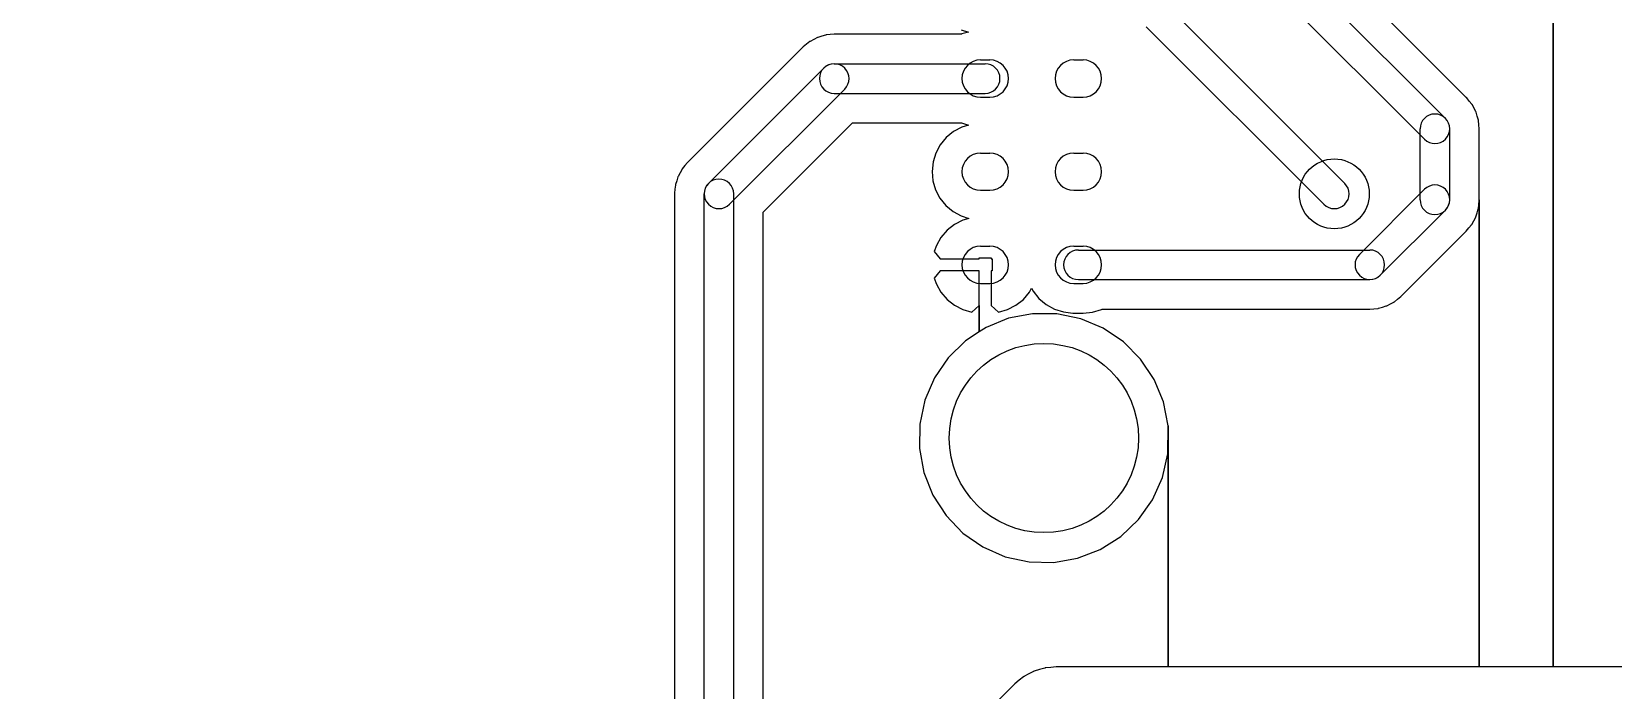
# Model space of a CAD drawing. Extents: x 10 to 213, y -213 to -15.
# Drawn here: x 50.02 to 83.97, y -85.97 to -71.83 of the extents above; entities that cross this region are included whole.
import ezdxf

# ---------------------------------------------------------------- set-up
doc = ezdxf.new("R2010")
doc.units = 0
doc.header["$MEASUREMENT"] = 0
doc.layers.add('BLACK', color=250, linetype='CONTINUOUS')

msp = doc.modelspace()

# ---------------------------------------------------------------- linework, layer by layer
at = {"layer": 'BLACK'}
for p, q in [((73.8845, -67.2125), (80.3615, -73.6895)), ((80.8105, -73.2405), (74.5121, -66.9421)), ((80.8105, -73.2405), (74.5121, -66.9421)), ((73.4355, -67.6615), (79.9125, -74.1385)), ((82.6717, -85.471), (82.6717, -68.5883)), ((82.6717, -68.5883), (82.6717, -85.471)), ((82.6717, -85.471), (82.6717, -68.5883)), ((82.6717, -68.5883), (82.6717, -85.471)), ((78.2025, -75.0865), (74.3925, -71.2765)), ((66.883, -71.9544), (66.8054, -71.9957)), ((66.883, -71.9544), (66.8054, -71.9957)), ((66.8878, -71.9529), (66.883, -71.9544)), ((66.8878, -71.9529), (66.883, -71.9544)), ((66.8923, -71.9506), (66.8878, -71.9529)), ((66.8923, -71.9506), (66.8878, -71.9529)), ((66.9767, -71.9261), (66.8923, -71.9506)), ((66.9767, -71.9261), (66.8923, -71.9506)), ((67.061, -71.9006), (66.9767, -71.9261)), ((67.061, -71.9006), (66.9767, -71.9261)), ((67.066, -71.9002), (67.061, -71.9006)), ((67.066, -71.9002), (67.061, -71.9006)), ((67.0708, -71.8988), (67.066, -71.9002)), ((67.0708, -71.8988), (67.066, -71.9002)), ((67.1584, -71.8911), (67.0708, -71.8988)), ((67.1584, -71.8911), (67.0708, -71.8988)), ((67.246, -71.8825), (67.1584, -71.8911)), ((67.246, -71.8825), (67.1584, -71.8911)), ((69.9768, -71.8825), (67.246, -71.8825)), ((69.9768, -71.8825), (67.246, -71.8825)), ((69.9718, -71.7863), (70.1265, -71.8354)), ((69.9718, -71.7863), (70.1265, -71.8354)), ((69.9851, -71.8781), (69.9768, -71.8825)), ((69.9851, -71.8781), (69.9768, -71.8825)), ((70.1265, -71.8354), (69.9851, -71.8781)), ((70.1265, -71.8354), (69.9851, -71.8781)), ((77.7535, -75.5355), (73.9435, -71.7255)), ((66.5725, -72.1615), (64.0965, -74.6375)), ((66.5725, -72.1615), (64.0965, -74.6375)), ((66.5747, -72.1593), (66.5725, -72.1615)), ((66.5747, -72.1593), (66.5725, -72.1615)), ((66.5748, -72.1591), (66.5747, -72.1593)), ((66.5748, -72.1591), (66.5747, -72.1593)), ((66.575, -72.159), (66.5748, -72.1591)), ((66.575, -72.159), (66.5748, -72.1591)), ((66.582, -72.1521), (66.575, -72.159)), ((66.582, -72.1521), (66.575, -72.159)), ((66.6508, -72.0972), (66.582, -72.1521)), ((66.6508, -72.0972), (66.582, -72.1521)), ((66.7189, -72.0416), (66.6508, -72.0972)), ((66.7189, -72.0416), (66.6508, -72.0972)), ((66.7233, -72.0393), (66.7189, -72.0416)), ((66.7233, -72.0393), (66.7189, -72.0416)), ((66.7272, -72.0362), (66.7233, -72.0393)), ((66.7272, -72.0362), (66.7233, -72.0393)), ((66.8054, -71.9957), (66.7272, -72.0362)), ((66.8054, -71.9957), (66.7272, -72.0362)), ((67.0215, -72.6105), (64.5455, -75.0865)), ((67.246, -72.5175), (70.485, -72.5175)), ((70.385, -72.435), (70.585, -72.435)), ((72.385, -72.435), (72.585, -72.435)), ((67.4705, -73.0595), (64.9945, -75.5355)), ((67.246, -73.1525), (70.485, -73.1525)), ((70.385, -73.235), (70.585, -73.235)), ((72.385, -73.235), (72.585, -73.235)), ((80.8127, -73.2427), (80.8105, -73.2405)), ((80.8127, -73.2427), (80.8105, -73.2405)), ((80.8129, -73.2428), (80.8127, -73.2427)), ((80.8129, -73.2428), (80.8127, -73.2427)), ((80.813, -73.243), (80.8129, -73.2428)), ((80.813, -73.243), (80.8129, -73.2428)), ((80.8199, -73.25), (80.813, -73.243)), ((80.8199, -73.25), (80.813, -73.243)), ((80.8748, -73.3188), (80.8199, -73.25)), ((80.8748, -73.3188), (80.8199, -73.25)), ((80.9304, -73.3869), (80.8748, -73.3188)), ((80.9304, -73.3869), (80.8748, -73.3188)), ((80.9327, -73.3913), (80.9304, -73.3869)), ((80.9327, -73.3913), (80.9304, -73.3869)), ((80.9358, -73.3952), (80.9327, -73.3913)), ((80.9358, -73.3952), (80.9327, -73.3913)), ((80.9763, -73.4734), (80.9358, -73.3952)), ((80.9763, -73.4734), (80.9358, -73.3952)), ((81.0176, -73.551), (80.9763, -73.4734)), ((81.0176, -73.551), (80.9763, -73.4734)), ((81.0191, -73.5558), (81.0176, -73.551)), ((81.0191, -73.5558), (81.0176, -73.551)), ((81.0214, -73.5603), (81.0191, -73.5558)), ((81.0214, -73.5603), (81.0191, -73.5558)), ((81.0459, -73.6448), (81.0214, -73.5603)), ((81.0459, -73.6448), (81.0214, -73.5603)), ((81.0714, -73.729), (81.0459, -73.6448)), ((81.0714, -73.729), (81.0459, -73.6448)), ((65.7225, -75.7055), (67.6405, -73.7875)), ((65.7225, -75.7055), (67.6405, -73.7875)), ((67.6405, -73.7875), (69.9755, -73.7875)), ((67.6405, -73.7875), (69.9755, -73.7875)), ((69.8067, -73.9729), (69.6502, -74.1006)), ((69.8067, -73.9729), (69.6502, -74.1006)), ((69.9851, -73.8781), (69.8067, -73.9729)), ((69.9851, -73.8781), (69.8067, -73.9729)), ((69.9755, -73.7875), (70.1265, -73.8354)), ((69.9755, -73.7875), (70.1265, -73.8354)), ((70.1265, -73.8354), (69.9851, -73.8781)), ((70.1265, -73.8354), (69.9851, -73.8781)), ((79.8195, -75.438), (79.8195, -73.914)), ((80.4545, -75.438), (80.4545, -73.914)), ((81.0718, -73.734), (81.0714, -73.729)), ((81.0718, -73.734), (81.0714, -73.729)), ((81.0732, -73.7388), (81.0718, -73.734)), ((81.0732, -73.7388), (81.0718, -73.734)), ((81.0809, -73.8264), (81.0732, -73.7388)), ((81.0809, -73.8264), (81.0732, -73.7388)), ((81.0895, -73.914), (81.0809, -73.8264)), ((81.0895, -73.914), (81.0809, -73.8264)), ((81.0895, -75.438), (81.0895, -73.914)), ((81.0895, -75.438), (81.0895, -73.914)), ((69.5215, -74.2562), (69.4254, -74.4339)), ((69.5215, -74.2562), (69.4254, -74.4339)), ((69.6502, -74.1006), (69.5215, -74.2562)), ((69.6502, -74.1006), (69.5215, -74.2562)), ((64.0965, -74.6375), (64.0406, -74.7055)), ((64.0965, -74.6375), (64.0406, -74.7055)), ((69.3656, -74.6269), (69.3445, -74.8278)), ((69.3656, -74.6269), (69.3445, -74.8278)), ((69.4254, -74.4339), (69.3656, -74.6269)), ((69.4254, -74.4339), (69.3656, -74.6269)), ((70.385, -74.435), (70.585, -74.435)), ((72.385, -74.435), (72.585, -74.435)), ((63.8906, -74.945), (63.8649, -75.0291)), ((63.8906, -74.945), (63.8649, -75.0291)), ((63.893, -74.9405), (63.8906, -74.945)), ((63.893, -74.9405), (63.8906, -74.945)), ((63.8945, -74.9358), (63.893, -74.9405)), ((63.8945, -74.9358), (63.893, -74.9405)), ((63.9369, -74.8587), (63.8945, -74.9358)), ((63.9369, -74.8587), (63.8945, -74.9358)), ((63.9785, -74.7811), (63.9369, -74.8587)), ((63.9785, -74.7811), (63.9369, -74.8587)), ((63.9817, -74.7773), (63.9785, -74.7811)), ((63.9817, -74.7773), (63.9785, -74.7811)), ((63.9841, -74.7729), (63.9817, -74.7773)), ((63.9841, -74.7729), (63.9817, -74.7773)), ((64.0406, -74.7055), (63.9841, -74.7729)), ((64.0406, -74.7055), (63.9841, -74.7729)), ((69.3445, -74.8278), (69.3628, -75.0289)), ((69.3445, -74.8278), (69.3628, -75.0289)), ((63.8176, -75.2977), (63.8175, -75.3075)), ((63.8176, -75.2977), (63.8175, -75.3075)), ((63.8175, -75.3075), (63.8175, -75.3077)), ((63.8175, -75.3075), (63.8175, -75.3077)), ((63.8175, -75.3077), (63.8175, -75.3078)), ((63.8175, -75.3077), (63.8175, -75.3078)), ((63.8175, -75.3078), (63.8175, -75.311)), ((63.8175, -75.3078), (63.8175, -75.311)), ((63.8175, -75.311), (63.8175, -87.3862)), ((63.8175, -75.311), (63.8175, -87.3862)), ((63.8274, -75.2102), (63.8176, -75.2977)), ((63.8274, -75.2102), (63.8176, -75.2977)), ((63.8363, -75.1227), (63.8274, -75.2102)), ((63.8363, -75.1227), (63.8274, -75.2102)), ((63.8378, -75.1179), (63.8363, -75.1227)), ((63.8378, -75.1179), (63.8363, -75.1227)), ((63.8383, -75.113), (63.8378, -75.1179)), ((63.8383, -75.113), (63.8378, -75.1179)), ((63.8649, -75.0291), (63.8383, -75.113)), ((63.8649, -75.0291), (63.8383, -75.113)), ((64.4525, -88.392), (64.4525, -75.311)), ((65.0875, -88.392), (65.0875, -75.311)), ((69.3628, -75.0289), (69.4199, -75.2227)), ((69.3628, -75.0289), (69.4199, -75.2227)), ((69.4199, -75.2227), (69.5135, -75.4017)), ((69.4199, -75.2227), (69.5135, -75.4017)), ((70.385, -75.235), (70.585, -75.235)), ((72.385, -75.235), (72.585, -75.235)), ((79.9125, -75.2135), (78.5155, -76.6105)), ((69.5135, -75.4017), (69.64, -75.5592)), ((69.5135, -75.4017), (69.64, -75.5592)), ((69.64, -75.5592), (69.7948, -75.689)), ((69.64, -75.5592), (69.7948, -75.689)), ((69.7948, -75.689), (69.9718, -75.7863)), ((69.7948, -75.689), (69.9718, -75.7863)), ((80.3615, -75.6625), (78.9645, -77.0595)), ((81.0421, -75.7199), (81.0687, -75.636)), ((81.0421, -75.7199), (81.0687, -75.636)), ((81.0687, -75.636), (81.0692, -75.6311)), ((81.0687, -75.636), (81.0692, -75.6311)), ((81.0692, -75.6311), (81.0707, -75.6263)), ((81.0692, -75.6311), (81.0707, -75.6263)), ((81.0707, -75.6263), (81.0796, -75.5388)), ((81.0707, -75.6263), (81.0796, -75.5388)), ((81.0796, -75.5388), (81.0894, -75.4513)), ((81.0796, -75.5388), (81.0894, -75.4513)), ((81.0894, -75.4513), (81.0895, -75.4415)), ((81.0894, -75.4513), (81.0895, -75.4415)), ((81.0895, -85.471), (81.0895, -75.438)), ((81.0895, -75.4412), (81.0895, -75.438)), ((81.0895, -75.438), (81.0895, -85.471)), ((81.0895, -85.471), (81.0895, -75.438)), ((81.0895, -75.4412), (81.0895, -75.438)), ((81.0895, -75.438), (81.0895, -85.471)), ((81.0895, -75.4413), (81.0895, -75.4412)), ((81.0895, -75.4413), (81.0895, -75.4412)), ((81.0895, -75.4415), (81.0895, -75.4413)), ((81.0895, -75.4415), (81.0895, -75.4413)), ((65.7225, -87.3855), (65.7225, -75.7055)), ((65.7225, -87.3855), (65.7225, -75.7055)), ((69.8236, -75.9671), (69.6657, -76.0926)), ((69.8236, -75.9671), (69.6657, -76.0926)), ((70.0028, -75.8745), (69.8236, -75.9671)), ((70.0028, -75.8745), (69.8236, -75.9671)), ((69.9718, -75.7863), (70.1322, -75.8372)), ((69.9718, -75.7863), (70.1322, -75.8372)), ((70.1322, -75.8372), (70.0028, -75.8745)), ((70.1322, -75.8372), (70.0028, -75.8745)), ((80.8664, -76.0435), (80.9229, -75.9761)), ((80.8664, -76.0435), (80.9229, -75.9761)), ((80.9229, -75.9761), (80.9253, -75.9717)), ((80.9229, -75.9761), (80.9253, -75.9717)), ((80.9253, -75.9717), (80.9285, -75.9679)), ((80.9253, -75.9717), (80.9285, -75.9679)), ((80.9285, -75.9679), (80.9701, -75.8903)), ((80.9285, -75.9679), (80.9701, -75.8903)), ((80.9701, -75.8903), (81.0125, -75.8132)), ((80.9701, -75.8903), (81.0125, -75.8132)), ((81.0125, -75.8132), (81.014, -75.8085)), ((81.0125, -75.8132), (81.014, -75.8085)), ((81.014, -75.8085), (81.0164, -75.804)), ((81.014, -75.8085), (81.0164, -75.804)), ((81.0164, -75.804), (81.0421, -75.7199)), ((81.0164, -75.804), (81.0421, -75.7199)), ((69.5352, -76.2465), (69.4371, -76.4228)), ((69.5352, -76.2465), (69.4371, -76.4228)), ((69.6657, -76.0926), (69.5352, -76.2465)), ((69.6657, -76.0926), (69.5352, -76.2465)), ((79.4135, -77.5085), (80.8105, -76.1115)), ((79.4135, -77.5085), (80.8105, -76.1115)), ((80.8105, -76.1115), (80.8664, -76.0435)), ((80.8105, -76.1115), (80.8664, -76.0435)), ((69.4371, -76.4228), (69.3903, -76.5489)), ((69.4371, -76.4228), (69.3903, -76.5489)), ((69.3903, -76.5489), (69.518, -76.708)), ((69.3903, -76.5489), (69.518, -76.708)), ((69.518, -76.708), (70.358, -76.708)), ((69.518, -76.708), (70.358, -76.708)), ((70.358, -76.708), (70.358, -76.688)), ((70.358, -76.688), (70.612, -76.688)), ((70.358, -76.708), (70.358, -76.688)), ((70.358, -76.688), (70.612, -76.688)), ((70.385, -76.435), (70.585, -76.435)), ((70.612, -76.688), (70.612, -76.708)), ((70.612, -76.688), (70.612, -76.708)), ((70.612, -76.708), (70.632, -76.708)), ((70.612, -76.708), (70.632, -76.708)), ((70.632, -76.708), (70.632, -76.962)), ((70.632, -76.708), (70.632, -76.962)), ((72.385, -76.435), (72.585, -76.435)), ((72.485, -76.5175), (78.74, -76.5175)), ((69.518, -76.962), (69.3903, -77.1211)), ((69.518, -76.962), (69.3903, -77.1211)), ((70.358, -76.962), (69.518, -76.962)), ((70.358, -76.962), (69.518, -76.962)), ((70.358, -77.7096), (70.358, -76.962)), ((70.358, -77.7096), (70.358, -76.962)), ((70.632, -76.962), (70.612, -76.962)), ((70.612, -76.962), (70.612, -77.7096)), ((70.632, -76.962), (70.612, -76.962)), ((70.612, -76.962), (70.612, -77.7096)), ((69.3903, -77.1211), (69.4371, -77.2472)), ((69.3903, -77.1211), (69.4371, -77.2472)), ((69.4371, -77.2472), (69.5352, -77.4235)), ((69.4371, -77.2472), (69.5352, -77.4235)), ((70.385, -77.235), (70.585, -77.235)), ((71.4348, -77.4235), (71.4812, -77.3401)), ((71.4348, -77.4235), (71.4812, -77.3401)), ((71.4812, -77.3401), (71.5135, -77.4017)), ((71.4812, -77.3401), (71.5135, -77.4017)), ((72.385, -77.235), (72.585, -77.235)), ((72.485, -77.1525), (78.74, -77.1525)), ((69.5352, -77.4235), (69.6657, -77.5774)), ((69.5352, -77.4235), (69.6657, -77.5774)), ((69.6657, -77.5774), (69.8236, -77.7029)), ((69.6657, -77.5774), (69.8236, -77.7029)), ((69.8236, -77.7029), (70.0028, -77.7955)), ((69.8236, -77.7029), (70.0028, -77.7955)), ((70.1967, -77.8514), (70.358, -77.7096)), ((70.1967, -77.8514), (70.358, -77.7096)), ((70.358, -78.2752), (70.358, -77.7096)), ((70.358, -77.7096), (70.358, -78.2752)), ((70.358, -78.2752), (70.358, -77.7096)), ((70.358, -77.7096), (70.358, -78.2752)), ((70.612, -77.7096), (70.7733, -77.8514)), ((70.612, -77.7096), (70.7733, -77.8514)), ((70.9672, -77.7955), (71.1464, -77.7029)), ((70.9672, -77.7955), (71.1464, -77.7029)), ((71.1464, -77.7029), (71.3043, -77.5774)), ((71.1464, -77.7029), (71.3043, -77.5774)), ((71.3043, -77.5774), (71.4348, -77.4235)), ((71.3043, -77.5774), (71.4348, -77.4235)), ((71.5135, -77.4017), (71.64, -77.5592)), ((71.5135, -77.4017), (71.64, -77.5592)), ((71.64, -77.5592), (71.7948, -77.689)), ((71.64, -77.5592), (71.7948, -77.689)), ((71.7948, -77.689), (71.9718, -77.7863)), ((71.7948, -77.689), (71.9718, -77.7863)), ((79.0092, -77.7439), (79.0937, -77.7194)), ((79.0092, -77.7439), (79.0937, -77.7194)), ((79.0937, -77.7194), (79.0982, -77.7171)), ((79.0937, -77.7194), (79.0982, -77.7171)), ((79.0982, -77.7171), (79.103, -77.7156)), ((79.0982, -77.7171), (79.103, -77.7156)), ((79.103, -77.7156), (79.1806, -77.6743)), ((79.103, -77.7156), (79.1806, -77.6743)), ((79.1806, -77.6743), (79.2588, -77.6338)), ((79.1806, -77.6743), (79.2588, -77.6338)), ((79.2588, -77.6338), (79.2627, -77.6307)), ((79.2588, -77.6338), (79.2627, -77.6307)), ((79.2627, -77.6307), (79.2671, -77.6284)), ((79.2627, -77.6307), (79.2671, -77.6284)), ((79.2671, -77.6284), (79.3352, -77.5728)), ((79.2671, -77.6284), (79.3352, -77.5728)), ((79.3352, -77.5728), (79.4041, -77.5179)), ((79.3352, -77.5728), (79.4041, -77.5179)), ((79.4041, -77.5179), (79.411, -77.511)), ((79.4041, -77.5179), (79.411, -77.511)), ((79.411, -77.511), (79.4112, -77.5109)), ((79.411, -77.511), (79.4112, -77.5109)), ((79.4112, -77.5109), (79.4113, -77.5107)), ((79.4112, -77.5109), (79.4113, -77.5107)), ((79.4113, -77.5107), (79.4135, -77.5085)), ((79.4113, -77.5107), (79.4135, -77.5085)), ((70.0028, -77.7955), (70.1967, -77.8514)), ((70.0028, -77.7955), (70.1967, -77.8514)), ((70.9884, -77.9841), (70.5034, -78.1801)), ((70.9884, -77.9841), (70.5034, -78.1801)), ((70.7733, -77.8514), (70.9672, -77.7955)), ((70.7733, -77.8514), (70.9672, -77.7955)), ((71.5021, -77.8861), (70.9884, -77.9841)), ((71.5021, -77.8861), (70.9884, -77.9841)), ((72.0251, -77.8898), (71.5021, -77.8861)), ((72.0251, -77.8898), (71.5021, -77.8861)), ((71.9718, -77.7863), (72.1643, -77.8474)), ((71.9718, -77.7863), (72.1643, -77.8474)), ((72.5375, -77.9949), (72.0251, -77.8898)), ((72.5375, -77.9949), (72.0251, -77.8898)), ((72.1643, -77.8474), (72.3651, -77.8699)), ((72.1643, -77.8474), (72.3651, -77.8699)), ((72.3651, -77.8699), (72.3795, -77.87)), ((72.3651, -77.8699), (72.3795, -77.87)), ((72.3795, -77.87), (72.5905, -77.87)), ((72.3795, -77.87), (72.5905, -77.87)), ((73.0196, -78.1976), (72.5375, -77.9949)), ((73.0196, -78.1976), (72.5375, -77.9949)), ((72.5905, -77.87), (72.7915, -77.8503)), ((72.5905, -77.87), (72.7915, -77.8503)), ((72.7915, -77.8503), (72.9849, -77.7919)), ((72.7915, -77.8503), (72.9849, -77.7919)), ((72.9849, -77.7919), (72.9932, -77.7875)), ((72.9849, -77.7919), (72.9932, -77.7875)), ((72.9932, -77.7875), (78.74, -77.7875)), ((72.9932, -77.7875), (78.74, -77.7875)), ((78.74, -77.7875), (78.8276, -77.7789)), ((78.74, -77.7875), (78.8276, -77.7789)), ((78.8276, -77.7789), (78.9152, -77.7712)), ((78.8276, -77.7789), (78.9152, -77.7712)), ((78.9152, -77.7712), (78.92, -77.7698)), ((78.9152, -77.7712), (78.92, -77.7698)), ((78.92, -77.7698), (78.925, -77.7694)), ((78.92, -77.7698), (78.925, -77.7694)), ((78.925, -77.7694), (79.0092, -77.7439)), ((78.925, -77.7694), (79.0092, -77.7439)), ((70.358, -78.2752), (70.0658, -78.4664)), ((70.358, -78.2752), (70.0658, -78.4664)), ((70.5034, -78.1801), (70.358, -78.2752)), ((70.5034, -78.1801), (70.358, -78.2752)), ((73.4532, -78.4901), (73.0196, -78.1976)), ((73.4532, -78.4901), (73.0196, -78.1976)), ((70.0658, -78.4664), (69.6921, -78.8324)), ((70.0658, -78.4664), (69.6921, -78.8324)), ((73.8218, -78.8612), (73.4532, -78.4901)), ((73.8218, -78.8612), (73.4532, -78.4901)), ((69.6921, -78.8324), (69.3966, -79.2639)), ((69.6921, -78.8324), (69.3966, -79.2639)), ((74.1112, -79.2969), (73.8218, -78.8612)), ((74.1112, -79.2969), (73.8218, -78.8612)), ((69.3966, -79.2639), (69.1905, -79.7447)), ((69.3966, -79.2639), (69.1905, -79.7447)), ((74.3105, -79.7804), (74.1112, -79.2969)), ((74.3105, -79.7804), (74.1112, -79.2969)), ((69.1905, -79.7447), (69.0818, -80.2563)), ((69.1905, -79.7447), (69.0818, -80.2563)), ((74.4121, -80.2935), (74.3105, -79.7804)), ((74.4121, -80.2935), (74.3105, -79.7804)), ((69.0818, -80.2563), (69.0745, -80.7792)), ((69.0818, -80.2563), (69.0745, -80.7792)), ((74.4038, -80.8909), (74.4121, -80.2935)), ((74.4038, -80.8909), (74.4121, -80.2935)), ((74.4121, -85.471), (74.4121, -80.2935)), ((74.4121, -80.2935), (74.4121, -85.471)), ((74.4121, -85.471), (74.4121, -80.2935)), ((74.4121, -80.2935), (74.4121, -85.471)), ((69.0745, -80.7792), (69.1689, -81.2937)), ((69.0745, -80.7792), (69.1689, -81.2937)), ((74.2879, -81.4009), (74.4038, -80.8909)), ((74.2879, -81.4009), (74.4038, -80.8909)), ((69.1689, -81.2937), (69.3615, -81.78)), ((69.1689, -81.2937), (69.3615, -81.78)), ((74.0752, -81.8787), (74.2879, -81.4009)), ((74.0752, -81.8787), (74.2879, -81.4009)), ((69.3615, -81.78), (69.6448, -82.2196)), ((69.3615, -81.78), (69.6448, -82.2196)), ((73.7737, -82.3061), (74.0752, -81.8787)), ((73.7737, -82.3061), (74.0752, -81.8787)), ((69.6448, -82.2196), (70.0081, -82.5959)), ((69.6448, -82.2196), (70.0081, -82.5959)), ((73.3949, -82.6668), (73.7737, -82.3061)), ((73.3949, -82.6668), (73.7737, -82.3061)), ((70.0081, -82.5959), (70.4376, -82.8943)), ((70.0081, -82.5959), (70.4376, -82.8943)), ((72.9533, -82.947), (73.3949, -82.6668)), ((72.9533, -82.947), (73.3949, -82.6668)), ((70.4376, -82.8943), (70.9169, -83.1037)), ((70.4376, -82.8943), (70.9169, -83.1037)), ((70.9169, -83.1037), (71.4277, -83.2161)), ((70.9169, -83.1037), (71.4277, -83.2161)), ((71.9506, -83.227), (72.4657, -83.1362)), ((71.9506, -83.227), (72.4657, -83.1362)), ((72.4657, -83.1362), (72.9533, -82.947)), ((72.4657, -83.1362), (72.9533, -82.947)), ((71.4277, -83.2161), (71.9506, -83.227)), ((71.4277, -83.2161), (71.9506, -83.227)), ((71.65, -85.5291), (71.5374, -85.5618)), ((71.65, -85.5291), (71.5374, -85.5618)), ((71.7623, -85.4952), (71.65, -85.5291)), ((71.7623, -85.4952), (71.65, -85.5291)), ((71.769, -85.4945), (71.7623, -85.4952)), ((71.769, -85.4945), (71.7623, -85.4952)), ((71.7754, -85.4927), (71.769, -85.4945)), ((71.7754, -85.4927), (71.769, -85.4945)), ((71.8921, -85.4825), (71.7754, -85.4927)), ((71.8921, -85.4825), (71.7754, -85.4927)), ((72.009, -85.471), (71.8921, -85.4825)), ((72.009, -85.471), (71.8921, -85.4825)), ((74.4121, -85.471), (72.009, -85.471)), ((74.4121, -85.471), (72.009, -85.471)), ((81.0895, -85.471), (74.4121, -85.471)), ((81.0895, -85.471), (74.4121, -85.471)), ((82.6717, -85.471), (81.0895, -85.471)), ((82.6717, -85.471), (81.0895, -85.471)), ((105.537, -85.471), (82.6717, -85.471)), ((105.537, -85.471), (82.6717, -85.471)), ((71.111, -85.843), (50.0199, -106.934)), ((71.111, -85.843), (50.0199, -106.934)), ((71.114, -85.84), (71.111, -85.843)), ((71.114, -85.84), (71.111, -85.843)), ((71.1141, -85.8398), (71.114, -85.84)), ((71.1141, -85.8398), (71.114, -85.84)), ((71.1143, -85.8397), (71.1141, -85.8398)), ((71.1143, -85.8397), (71.1141, -85.8398)), ((71.1236, -85.8305), (71.1143, -85.8397)), ((71.1236, -85.8305), (71.1143, -85.8397)), ((71.2153, -85.7573), (71.1236, -85.8305)), ((71.2153, -85.7573), (71.1236, -85.8305)), ((71.3062, -85.6832), (71.2153, -85.7573)), ((71.3062, -85.6832), (71.2153, -85.7573)), ((71.3121, -85.6801), (71.3062, -85.6832)), ((71.3121, -85.6801), (71.3062, -85.6832)), ((71.3173, -85.6759), (71.3121, -85.6801)), ((71.3173, -85.6759), (71.3121, -85.6801)), ((71.4215, -85.6219), (71.3173, -85.6759)), ((71.4215, -85.6219), (71.3173, -85.6759)), ((71.525, -85.5668), (71.4215, -85.6219)), ((71.525, -85.5668), (71.4215, -85.6219)), ((71.5314, -85.5649), (71.525, -85.5668)), ((71.5314, -85.5649), (71.525, -85.5668)), ((71.5374, -85.5618), (71.5314, -85.5649)), ((71.5374, -85.5618), (71.5314, -85.5649))]:
    msp.add_line(p, q, dxfattribs=at)
for centre, radius in [((77.978, -75.311), 0.75), ((71.745, -80.555), 2.032)]:
    msp.add_circle(centre, radius, dxfattribs=at)
for centre, radius, start, end in [((67.246, -72.835), 0.3175, 90, 270), ((67.246, -72.835), 0.3175, -45, 135), ((70.385, -72.835), 0.4, 90, 270), ((70.485, -72.835), 0.3175, 270, 450), ((70.585, -72.835), 0.4, 270, 450), ((72.385, -72.835), 0.4, 90, 270), ((72.585, -72.835), 0.4, 270, 450), ((80.137, -73.914), 0.3175, 360, 540), ((80.137, -73.914), 0.3175, 225, 405), ((70.385, -74.835), 0.4, 90, 270), ((70.585, -74.835), 0.4, 270, 450), ((72.385, -74.835), 0.4, 90, 270), ((72.585, -74.835), 0.4, 270, 450), ((64.77, -75.311), 0.3175, 360, 540), ((64.77, -75.311), 0.3175, 135, 315), ((77.978, -75.311), 0.3175, 225, 405), ((80.137, -75.438), 0.3175, -45, 135), ((80.137, -75.438), 0.3175, 180, 360), ((70.385, -76.835), 0.4, 90, 270), ((70.585, -76.835), 0.4, 270, 450), ((72.385, -76.835), 0.4, 90, 270), ((72.485, -76.835), 0.3175, 90, 270), ((72.585, -76.835), 0.4, 270, 450), ((78.74, -76.835), 0.3175, 135, 315), ((78.74, -76.835), 0.3175, 270, 450)]:
    msp.add_arc(centre, radius, start, end, dxfattribs=at)

doc.saveas('drawing.dxf')
